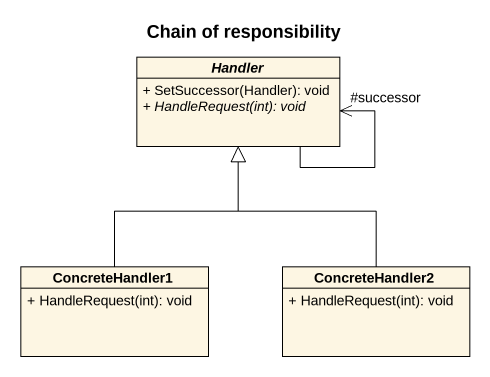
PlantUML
@startuml
title Chain of responsibility
hide circle
hide empty members
skinparam classAttributeIconSize 0
abstract class Handler {
  + SetSuccessor(Handler): void
  {abstract} + HandleRequest(int): void
}
class ConcreteHandler1 {
  + HandleRequest(int): void
}
class ConcreteHandler2 {
  + HandleRequest(int): void
}
Handler --> "#successor" Handler
ConcreteHandler1 -up-|> Handler
ConcreteHandler2 -up-|> Handler
@enduml
